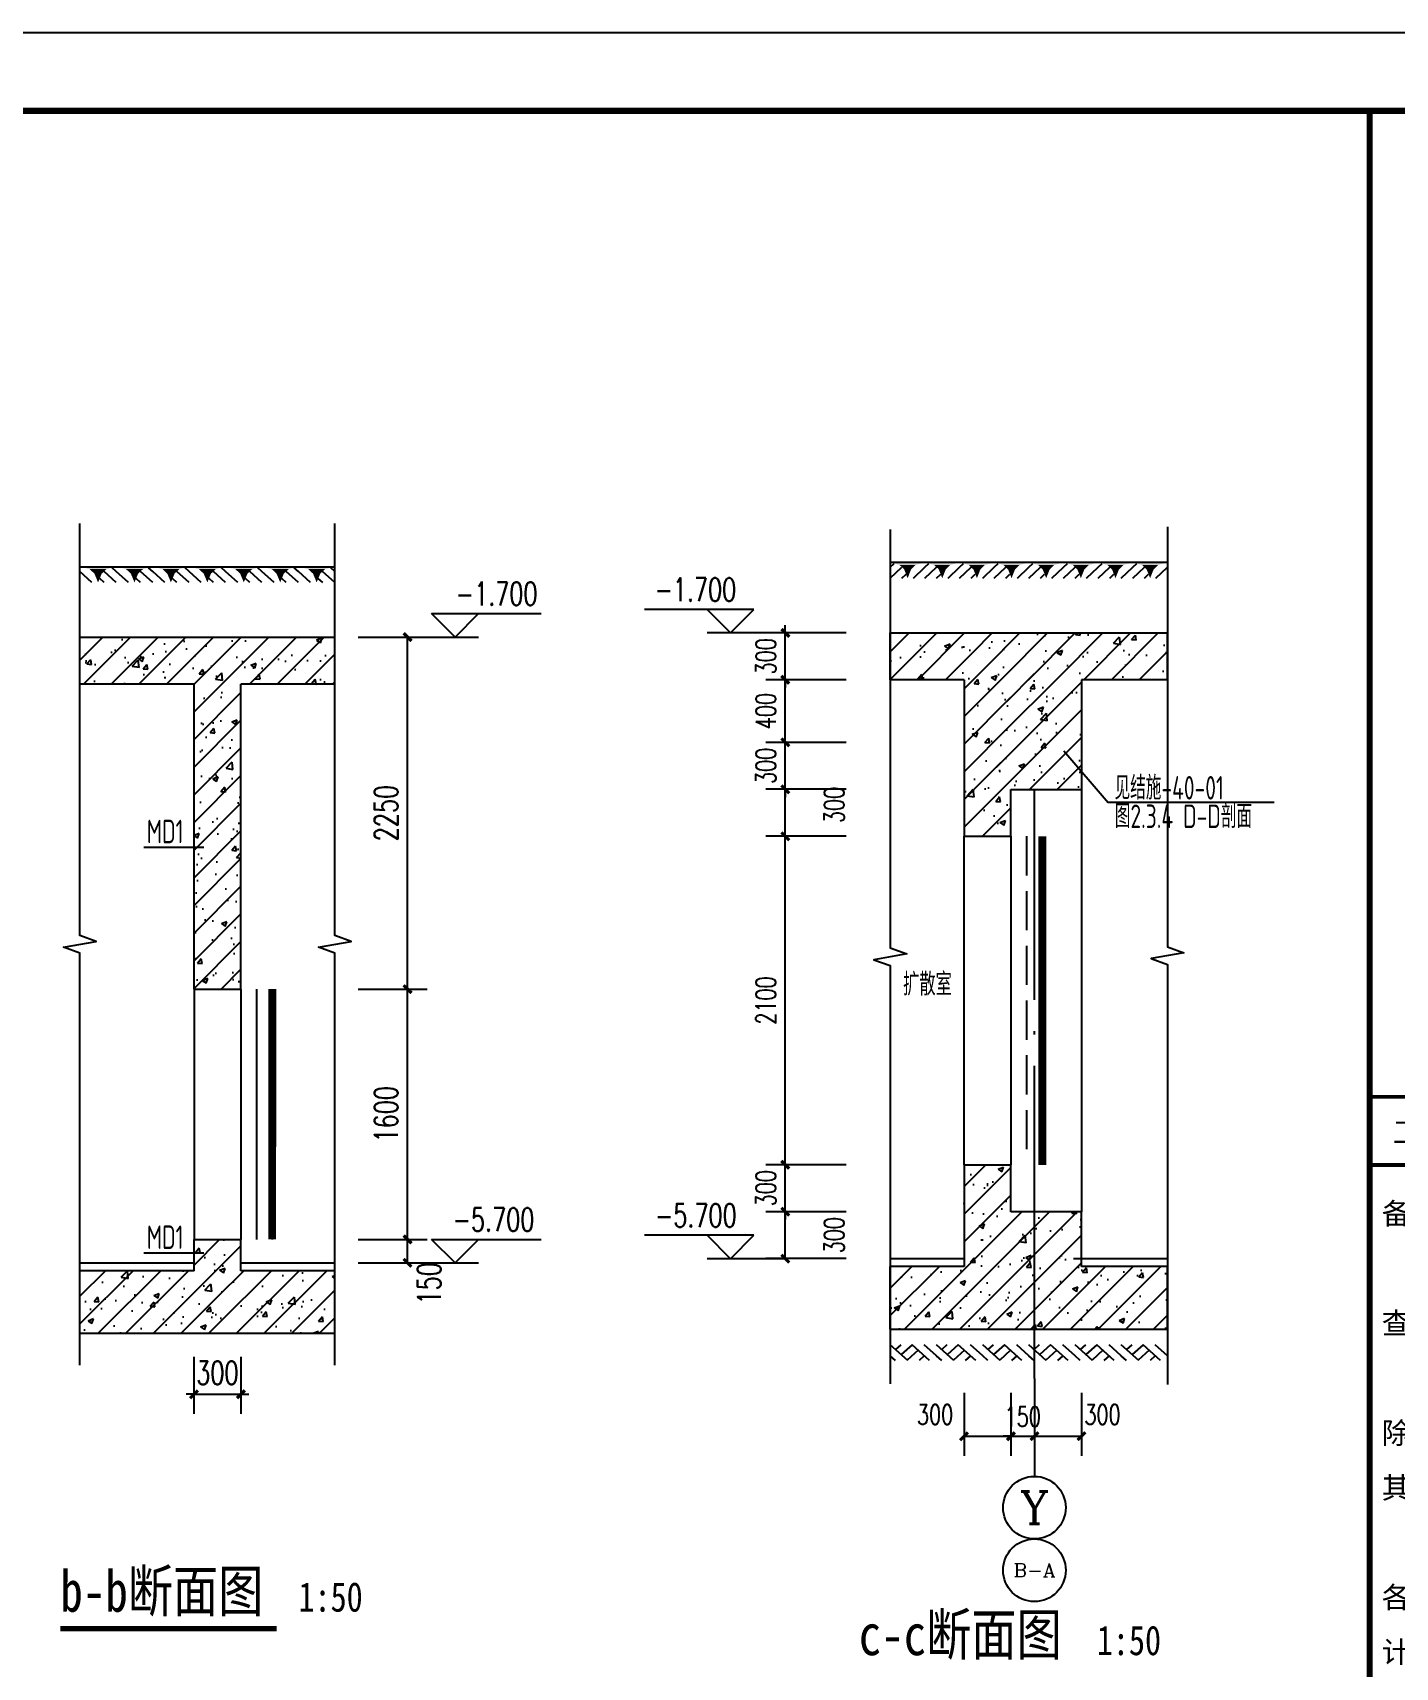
# Model space of a CAD drawing. Extents: x 37906 to 290206, y -18154 to 41246.
# Drawn here: x 193763 to 202470, y 30798 to 41246 of the extents above; entities that cross this region are included whole.
import ezdxf
from ezdxf.enums import TextEntityAlignment as Align

# ---------------------------------------------------------------- set-up
doc = ezdxf.new("R2010")
doc.units = 0
doc.header["$LTSCALE"] = 1000
doc.header["$MEASUREMENT"] = 0
doc.linetypes.add('__DASH', pattern=[0.35, 0.25, -0.1])
doc.linetypes.add('DOTE', pattern=[2.42, 2, -0.2, 0.02, -0.2])
for name, color, linetype in [('A-面层', 151, 'Continuous'), ('AXIS', 3, 'Continuous'), ('AXIS_TEXT', 7, 'Continuous'), ('DIM_SYMB', 3, 'Continuous'), ('DOTE', 1, 'DOTE'), ('ECA_TK', 7, 'Continuous'), ('PUB_DIM', 3, 'Continuous'), ('PUB_HATCH', 8, 'Continuous'), ('PUB_TEXT', 7, 'Continuous'), ('RF-M', 7, 'Continuous'), ('RF-QT', 30, 'Continuous'), ('RF-TC', 8, 'Continuous'), ('SURFACE', 6, 'Continuous'), ('TEXT', 7, 'Continuous'), ('tk', 7, 'Continuous'), ('TWT_DIM', 3, 'Continuous'), ('可见线', 7, 'Continuous')]:
    doc.layers.add(name, color=color, linetype=linetype)
doc.layers.add('RF-WZ', color=110, linetype='Continuous', lineweight=0)
doc.styles.add('_TCH_AXIS', font='COMPLEX', dxfattribs={"bigfont": 'GBCBIG'})
doc.styles.add('_TCH_DIM', font='SIMPLEX', dxfattribs={"bigfont": 'GBCBIG'})
doc.styles.add('_TCH_DIM_T3', font='SIMPLEX', dxfattribs={"width": 0.705882, "bigfont": 'GBCBIG'})
doc.styles.add('COMPLEX', font='COMPLEX.shx', dxfattribs={"width": 0.65})
doc.styles.add('KING-1', font='GBENOR', dxfattribs={"bigfont": 'GBCBIG'})
doc.styles.get("Standard").update_dxf_attribs({"font": 'tssdeng2.shx', "width": 0.7, "bigfont": 'hztxt.shx'})
doc.styles.add('SUNTXT', font='', dxfattribs={"width": 0.8, "height": 3})
doc.styles.add('TSSD_Rein', font='tssdeng2.shx', dxfattribs={"width": 0.7, "bigfont": 'tssdchn.shx'})
doc.styles.add('TYDG_01', font='', dxfattribs={"width": 0.8})
doc.styles.get('SUNTXT').set_extended_font_data('SimSun')
doc.styles.get('TYDG_01').set_extended_font_data('SimSun')
doc.dimstyles.new('_TCH_ARCH&&50', dxfattribs={"dimtxt": 127.5, "dimasz": 50, "dimexe": 125, "dimexo": 150, "dimgap": 61.25, "dimtad": 1, "dimdec": 0, "dimrnd": 5, "dimzin": 0, "dimdsep": 46, "dimtxsty": '_TCH_DIM_T3', "dimblk": 'ARCHTICK', "dimcen": 0.09, "dimclrt": 7, "dimazin": 2, "dimtfac": 1, "dimtdec": 0, "dimtix": 1, "dimtmove": 2, "dimatfit": 3, "dimfxl": 1, "dimtolj": 1, "dimtzin": 0, "dimarcsym": 0})
doc.dimstyles.new('_TWT_ARCH&&50', dxfattribs={"dimtxt": 148.75, "dimasz": 50, "dimexe": 125, "dimexo": 150, "dimgap": 63.125, "dimtad": 1, "dimdec": 0, "dimzin": 0, "dimdsep": 46, "dimtxsty": '_TCH_DIM_T3', "dimblk": 'ARCHTICK', "dimcen": 0.09, "dimclrt": 7, "dimazin": 2, "dimtfac": 1, "dimtdec": 0, "dimtix": 1, "dimtmove": 2, "dimatfit": 3, "dimfxl": 1, "dimtolj": 1, "dimtzin": 0, "dimarcsym": 0})
pattern_1 = [(45, (-1661801.9, -37604.78), (-88.388348, 88.388348), []), (50, (-1661801.9, -37604.78), (358.63009, -31.376067), [37.5, -412.5]), (355, (-1661801.9, -37604.8), (-69.37567, 376.09607), [30, -330]), (100.4514, (-1661772, -37607.4), (289.25469, 344.71977), [31.870095, -350.571056]), (46.1842, (-1661801.9, -37504.8), (533.62052, -82.75951), [56.25, -618.75]), (96.6356, (-1661757.43, -37511.7), (467.33135, 487.05894), [47.80514, -525.8565]), (351.1842, (-1661801.9, -37504.8), (467.33097, 487.0593), [45, -495]), (21, (-1661751.9, -37529.78), (298.453526, -201.309445), [37.5, -412.5]), (326, (-1661751.9, -37529.8), (121.657666, 362.57502), [30, -330]), (71.4514, (-1661727.03, -37546.56), (420.111314, 161.26525), [31.870095, -350.571056]), (37.5, (-1661801.9, -37604.78), (6.079928, 166.446927), [0, -326, 0, -335, 0, -331.25]), (7.5, (-1661801.9, -37604.78), (131.534769, 197.205856), [0, -191, 0, -318.5, 0, -126.25]), (327.5, (-1661913.4, -37604.78), (266.911218, -11.277436), [0, -125, 0, -390, 0, -517.5]), (317.5, (-1661963.4, -37604.78), (291.593085, 50.05249), [0, -162.5, 0, -259, 0, -367.5])]

# ---------------------------------------------------------------- blocks, each defined once
blk = doc.blocks.new('10B_A1E图框')
blk.add_line((765, 184), (765, 584))
blk.add_line((765, 184), (765, 584))
blk.add_line((765, 184), (765, 584))
at = {"const_width": 0.5}
blk.add_lwpolyline([(831, 457.96), (765, 457.96)], dxfattribs=at)
blk.add_lwpolyline([(831, 457.96), (765, 457.96)], dxfattribs=at)
at = {"layer": 'ECA_TK'}
blk.add_lwpolyline([(0, 0), (841, 0), (841, 594), (0, 594)], close=True, dxfattribs=at)
at = {"layer": 'ECA_TK', "const_width": 0.8}
blk.add_lwpolyline([(831, 10), (831, 584), (18, 584), (18, 10)], close=True, dxfattribs=at)
at = {"layer": 'ECA_TK'}
for points, const_width in [([(765, 10), (765, 584)], 0.8), ([(765, 457.96), (831, 457.96)], 0.5), ([(765, 449.25), (831, 449.25)], 0.5)]:
    blk.add_lwpolyline(points, dxfattribs=dict(at, const_width=const_width))
at = {"layer": 'ECA_TK', "linetype": 'Continuous', "style": 'SUNTXT'}
blk.add_text('工程设计证书编号（甲级）', height=2.7342, dxfattribs=at).set_placement((767.97, 452.09))
at = {"layer": 'ECA_TK', "style": 'SUNTXT'}
for s, p in [('备注：', (766.54, 441.68)), ('查、消防等主管部门批准后方可生效。', (766.54, 427.66)), ('除注明者外，标高以米（m）为单位，', (766.54, 413.62)), ('其余以毫米（mm）为单位。', (766.54, 406.61)), ('各专业图纸，如有疑问，请及时与设', (766.54, 392.61)), ('计师联系。', (766.54, 385.63))]:
    blk.add_text(s, height=2.73, dxfattribs=at).set_placement(p)
blk = doc.blocks.new('_ArchTick')
at = {"color": 0, "linetype": 'ByBlock', "const_width": 0.4}
blk.add_lwpolyline([(-0.5, -0.5), (0.5, 0.5)], dxfattribs=at)
blk = doc.blocks.new('*D247')
at = {"layer": 'Defpoints', "color": 0, "linetype": 'ByBlock'}
for p in [(198572, 37410), (199111, 37410), (199111, 37110)]:
    blk.add_point(p, dxfattribs=at)
at = {"layer": 'PUB_DIM', "color": 0, "linetype": 'ByBlock', "lineweight": -2}
for p, q in [((198961, 37410), (198447, 37410)), ((198572, 37410), (198572, 37460)), ((198572, 37110), (198572, 37410)), ((198961, 37110), (198447, 37110)), ((198572, 37110), (198572, 37060))]:
    blk.add_line(p, q, dxfattribs=at)
at = {"layer": 'PUB_DIM', "color": 0, "linetype": 'ByBlock', "lineweight": -2, "xscale": 50, "yscale": 50, "zscale": 50}
for p, rotation in [((198572, 37410), 270), ((198572, 37110), 90)]:
    blk.add_blockref('_ArchTick', p, dxfattribs=dict(at, rotation=rotation))
at = {"layer": 'PUB_DIM', "color": 7, "linetype": 'ByBlock', "insert": (198447, 37260), "char_height": 127.5, "attachment_point": 5, "rotation": 90, "style": '_TCH_DIM_T3'}
blk.add_mtext('\\A1;300', dxfattribs=at)
blk = doc.blocks.new('*D248')
at = {"layer": 'Defpoints', "color": 0, "linetype": 'ByBlock'}
for p in [(198572, 37110), (199111, 37110), (199111, 36710)]:
    blk.add_point(p, dxfattribs=at)
at = {"layer": 'PUB_DIM', "color": 0, "linetype": 'ByBlock', "lineweight": -2}
for p, q in [((198961, 37110), (198447, 37110)), ((198572, 36710), (198572, 37110)), ((198961, 36710), (198447, 36710))]:
    blk.add_line(p, q, dxfattribs=at)
at = {"layer": 'PUB_DIM', "color": 0, "linetype": 'ByBlock', "lineweight": -2, "xscale": 50, "yscale": 50, "zscale": 50}
for p, rotation in [((198572, 37110), 90), ((198572, 36710), 270)]:
    blk.add_blockref('_ArchTick', p, dxfattribs=dict(at, rotation=rotation))
at = {"layer": 'PUB_DIM', "color": 7, "linetype": 'ByBlock', "insert": (198447, 36910), "char_height": 127.5, "attachment_point": 5, "rotation": 90, "style": '_TCH_DIM_T3'}
blk.add_mtext('\\A1;400', dxfattribs=at)
blk = doc.blocks.new('*D249')
at = {"layer": 'Defpoints', "color": 0, "linetype": 'ByBlock'}
for p in [(198572, 36710), (199111, 36710), (199111, 36410)]:
    blk.add_point(p, dxfattribs=at)
at = {"layer": 'PUB_DIM', "color": 0, "linetype": 'ByBlock', "lineweight": -2}
for p, q in [((198961, 36710), (198447, 36710)), ((198572, 36710), (198572, 36760)), ((198572, 36410), (198572, 36710)), ((198961, 36410), (198447, 36410)), ((198572, 36410), (198572, 36360))]:
    blk.add_line(p, q, dxfattribs=at)
at = {"layer": 'PUB_DIM', "color": 0, "linetype": 'ByBlock', "lineweight": -2, "xscale": 50, "yscale": 50, "zscale": 50}
for p, rotation in [((198572, 36710), 270), ((198572, 36410), 90)]:
    blk.add_blockref('_ArchTick', p, dxfattribs=dict(at, rotation=rotation))
at = {"layer": 'PUB_DIM', "color": 7, "linetype": 'ByBlock', "insert": (198447, 36560), "char_height": 127.5, "attachment_point": 5, "rotation": 90, "style": '_TCH_DIM_T3'}
blk.add_mtext('\\A1;300', dxfattribs=at)
blk = doc.blocks.new('*D250')
at = {"layer": 'Defpoints', "color": 0, "linetype": 'ByBlock'}
for p in [(198572, 36410), (199111, 36410), (199111, 36110)]:
    blk.add_point(p, dxfattribs=at)
at = {"layer": 'PUB_DIM', "color": 0, "linetype": 'ByBlock', "lineweight": -2}
for p, q in [((198961, 36410), (198447, 36410)), ((198572, 36110), (198572, 36410)), ((198961, 36110), (198447, 36110))]:
    blk.add_line(p, q, dxfattribs=at)
at = {"layer": 'PUB_DIM', "color": 0, "linetype": 'ByBlock', "lineweight": -2, "xscale": 50, "yscale": 50, "zscale": 50}
for p, rotation in [((198572, 36410), 90), ((198572, 36110), 270)]:
    blk.add_blockref('_ArchTick', p, dxfattribs=dict(at, rotation=rotation))
at = {"layer": 'PUB_DIM', "color": 7, "linetype": 'ByBlock', "insert": (198884, 36310), "char_height": 127.5, "attachment_point": 5, "rotation": 90, "style": '_TCH_DIM_T3'}
blk.add_mtext('\\A1;300', dxfattribs=at)
blk = doc.blocks.new('*D251')
at = {"layer": 'Defpoints', "color": 0, "linetype": 'ByBlock'}
for p in [(198572, 36110), (199111, 36110), (199111, 34010)]:
    blk.add_point(p, dxfattribs=at)
at = {"layer": 'PUB_DIM', "color": 0, "linetype": 'ByBlock', "lineweight": -2}
for p, q in [((198961, 36110), (198447, 36110)), ((198572, 34010), (198572, 36110)), ((198961, 34010), (198447, 34010))]:
    blk.add_line(p, q, dxfattribs=at)
at = {"layer": 'PUB_DIM', "color": 0, "linetype": 'ByBlock', "lineweight": -2, "xscale": 50, "yscale": 50, "zscale": 50}
for p, rotation in [((198572, 36110), 90), ((198572, 34010), 270)]:
    blk.add_blockref('_ArchTick', p, dxfattribs=dict(at, rotation=rotation))
at = {"layer": 'PUB_DIM', "color": 7, "linetype": 'ByBlock', "insert": (198447, 35060), "char_height": 127.5, "attachment_point": 5, "rotation": 90, "style": '_TCH_DIM_T3'}
blk.add_mtext('\\A1;2100', dxfattribs=at)
blk = doc.blocks.new('*D252')
at = {"layer": 'Defpoints', "color": 0, "linetype": 'ByBlock'}
for p in [(198572, 34010), (199111, 34010), (199111, 33710)]:
    blk.add_point(p, dxfattribs=at)
at = {"layer": 'PUB_DIM', "color": 0, "linetype": 'ByBlock', "lineweight": -2}
for p, q in [((198961, 34010), (198447, 34010)), ((198572, 34010), (198572, 34060)), ((198572, 33710), (198572, 34010)), ((198961, 33710), (198447, 33710)), ((198572, 33710), (198572, 33660))]:
    blk.add_line(p, q, dxfattribs=at)
at = {"layer": 'PUB_DIM', "color": 0, "linetype": 'ByBlock', "lineweight": -2, "xscale": 50, "yscale": 50, "zscale": 50}
for p, rotation in [((198572, 34010), 270), ((198572, 33710), 90)]:
    blk.add_blockref('_ArchTick', p, dxfattribs=dict(at, rotation=rotation))
at = {"layer": 'PUB_DIM', "color": 7, "linetype": 'ByBlock', "insert": (198447, 33860), "char_height": 127.5, "attachment_point": 5, "rotation": 90, "style": '_TCH_DIM_T3'}
blk.add_mtext('\\A1;300', dxfattribs=at)
blk = doc.blocks.new('*D253')
at = {"layer": 'Defpoints', "color": 0, "linetype": 'ByBlock'}
for p in [(198572, 33710), (199111, 33710), (199111, 33410)]:
    blk.add_point(p, dxfattribs=at)
at = {"layer": 'PUB_DIM', "color": 0, "linetype": 'ByBlock', "lineweight": -2}
for p, q in [((198961, 33710), (198447, 33710)), ((198572, 33410), (198572, 33710)), ((198961, 33410), (198447, 33410))]:
    blk.add_line(p, q, dxfattribs=at)
at = {"layer": 'PUB_DIM', "color": 0, "linetype": 'ByBlock', "lineweight": -2, "xscale": 50, "yscale": 50, "zscale": 50}
for p, rotation in [((198572, 33710), 90), ((198572, 33410), 270)]:
    blk.add_blockref('_ArchTick', p, dxfattribs=dict(at, rotation=rotation))
at = {"layer": 'PUB_DIM', "color": 7, "linetype": 'ByBlock', "insert": (198884, 33560), "char_height": 127.5, "attachment_point": 5, "rotation": 90, "style": '_TCH_DIM_T3'}
blk.add_mtext('\\A1;300', dxfattribs=at)
blk = doc.blocks.new('*D254')
at = {"layer": 'Defpoints', "color": 0}
for p in [(200164, 32702), (200464, 32702), (200464, 32275)]:
    blk.add_point(p, dxfattribs=at)
at = {"layer": 'PUB_DIM', "color": 0, "lineweight": -2}
for p, q in [((200164, 32552), (200164, 32150)), ((200464, 32552), (200464, 32150)), ((200164, 32275), (200464, 32275))]:
    blk.add_line(p, q, dxfattribs=at)
at = {"layer": 'PUB_DIM', "color": 0, "lineweight": -2, "xscale": 50, "yscale": 50, "zscale": 50, "rotation": 180}
blk.add_blockref('_ArchTick', (200164, 32275), dxfattribs=at)
at = {"layer": 'PUB_DIM', "color": 0, "lineweight": -2, "xscale": 50, "yscale": 50, "zscale": 50}
blk.add_blockref('_ArchTick', (200464, 32275), dxfattribs=at)
at = {"layer": 'PUB_DIM', "color": 7, "insert": (200599, 32413), "char_height": 127.5, "attachment_point": 5, "style": '_TCH_DIM_T3'}
blk.add_mtext('\\A1;300', dxfattribs=at)
blk = doc.blocks.new('*D255')
at = {"layer": 'Defpoints', "color": 0}
for p in [(200014, 32702), (200164, 32702), (200164, 32275)]:
    blk.add_point(p, dxfattribs=at)
at = {"layer": 'PUB_DIM', "color": 0, "lineweight": -2}
for p, q in [((200014, 32552), (200014, 32150)), ((200164, 32552), (200164, 32150)), ((200014, 32275), (199964, 32275)), ((200014, 32275), (200164, 32275)), ((200164, 32275), (200214, 32275))]:
    blk.add_line(p, q, dxfattribs=at)
at = {"layer": 'PUB_DIM', "color": 0, "lineweight": -2, "xscale": 50, "yscale": 50, "zscale": 50}
blk.add_blockref('_ArchTick', (200014, 32275), dxfattribs=at)
at = {"layer": 'PUB_DIM', "color": 0, "lineweight": -2, "xscale": 50, "yscale": 50, "zscale": 50, "rotation": 180}
blk.add_blockref('_ArchTick', (200164, 32275), dxfattribs=at)
at = {"layer": 'PUB_DIM', "color": 7, "insert": (200089, 32400), "char_height": 127.5, "attachment_point": 5, "style": '_TCH_DIM_T3'}
blk.add_mtext('\\A1;150', dxfattribs=at)
blk = doc.blocks.new('*D256')
at = {"layer": 'Defpoints', "color": 0}
for p in [(199714, 32702), (200014, 32702), (200014, 32275)]:
    blk.add_point(p, dxfattribs=at)
at = {"layer": 'PUB_DIM', "color": 0, "lineweight": -2}
for p, q in [((199714, 32552), (199714, 32150)), ((200014, 32552), (200014, 32150)), ((199714, 32275), (200014, 32275))]:
    blk.add_line(p, q, dxfattribs=at)
at = {"layer": 'PUB_DIM', "color": 0, "lineweight": -2, "xscale": 50, "yscale": 50, "zscale": 50, "rotation": 180}
blk.add_blockref('_ArchTick', (199714, 32275), dxfattribs=at)
at = {"layer": 'PUB_DIM', "color": 0, "lineweight": -2, "xscale": 50, "yscale": 50, "zscale": 50}
blk.add_blockref('_ArchTick', (200014, 32275), dxfattribs=at)
at = {"layer": 'PUB_DIM', "color": 7, "insert": (199529, 32413), "char_height": 127.5, "attachment_point": 5, "style": '_TCH_DIM_T3'}
blk.add_mtext('\\A1;300', dxfattribs=at)
blk = doc.blocks.new('*D257')
at = {"layer": 'Defpoints', "color": 0}
for p in [(194793, 32933), (195093, 32933), (195093, 32543)]:
    blk.add_point(p, dxfattribs=at)
at = {"layer": 'TWT_DIM', "color": 0, "lineweight": -2}
for p, q in [((194793, 32783), (194793, 32418)), ((195093, 32783), (195093, 32418)), ((194793, 32543), (194743, 32543)), ((194793, 32543), (195093, 32543)), ((195093, 32543), (195143, 32543))]:
    blk.add_line(p, q, dxfattribs=at)
at = {"layer": 'TWT_DIM', "color": 0, "lineweight": -2, "xscale": 50, "yscale": 50, "zscale": 50}
for p, rotation in [((194793, 32543), 359.9994408848389), ((195093, 32543), 179.9994408848389)]:
    blk.add_blockref('_ArchTick', p, dxfattribs=dict(at, rotation=rotation))
at = {"layer": 'TWT_DIM', "color": 7, "insert": (194943, 32680), "char_height": 148.8, "attachment_point": 5, "rotation": 359.9994, "style": '_TCH_DIM_T3'}
blk.add_mtext('\\A1;300', dxfattribs=at)
blk = doc.blocks.new('*D258')
at = {"layer": 'Defpoints', "color": 0}
for p in [(195693, 33533), (196158, 33533), (195693, 33383)]:
    blk.add_point(p, dxfattribs=at)
at = {"layer": 'TWT_DIM', "color": 0, "lineweight": -2}
for p, q in [((195843, 33533), (196283, 33533)), ((196158, 33383), (196158, 33533)), ((195843, 33383), (196283, 33383))]:
    blk.add_line(p, q, dxfattribs=at)
at = {"layer": 'TWT_DIM', "color": 0, "lineweight": -2, "xscale": 50, "yscale": 50, "zscale": 50}
for p, rotation in [((196158, 33533), 89.99945654513287), ((196158, 33383), 269.9994565451329)]:
    blk.add_blockref('_ArchTick', p, dxfattribs=dict(at, rotation=rotation))
at = {"layer": 'TWT_DIM', "color": 7, "insert": (196296, 33252), "char_height": 148.8, "attachment_point": 5, "rotation": 89.9995, "style": '_TCH_DIM_T3'}
blk.add_mtext('\\A1;150', dxfattribs=at)
blk = doc.blocks.new('*D259')
at = {"layer": 'Defpoints', "color": 0}
for p in [(195693, 35133), (196158, 35133), (195693, 33533)]:
    blk.add_point(p, dxfattribs=at)
at = {"layer": 'TWT_DIM', "color": 0, "lineweight": -2}
for p, q in [((195843, 35133), (196283, 35133)), ((196158, 33533), (196158, 35133)), ((195843, 33533), (196283, 33533))]:
    blk.add_line(p, q, dxfattribs=at)
at = {"layer": 'TWT_DIM', "color": 0, "lineweight": -2, "xscale": 50, "yscale": 50, "zscale": 50}
for p, rotation in [((196158, 35133), 89.99945654511953), ((196158, 33533), 269.9994565451195)]:
    blk.add_blockref('_ArchTick', p, dxfattribs=dict(at, rotation=rotation))
at = {"layer": 'TWT_DIM', "color": 7, "insert": (196021, 34333), "char_height": 148.8, "attachment_point": 5, "rotation": 89.9995, "style": '_TCH_DIM_T3'}
blk.add_mtext('\\A1;1600', dxfattribs=at)
blk = doc.blocks.new('*D260')
at = {"layer": 'Defpoints', "color": 0}
for p in [(195693, 37383), (196158, 37383), (195693, 35133)]:
    blk.add_point(p, dxfattribs=at)
at = {"layer": 'TWT_DIM', "color": 0, "lineweight": -2}
for p, q in [((195843, 37383), (196283, 37383)), ((196158, 35133), (196158, 37383)), ((195843, 35133), (196283, 35133))]:
    blk.add_line(p, q, dxfattribs=at)
at = {"layer": 'TWT_DIM', "color": 0, "lineweight": -2, "xscale": 50, "yscale": 50, "zscale": 50}
for p, rotation in [((196158, 37383), 89.99945654511514), ((196158, 35133), 269.9994565451152)]:
    blk.add_blockref('_ArchTick', p, dxfattribs=dict(at, rotation=rotation))
at = {"layer": 'TWT_DIM', "color": 7, "insert": (196021, 36258), "char_height": 148.8, "attachment_point": 5, "rotation": 89.9995, "style": '_TCH_DIM_T3'}
blk.add_mtext('\\A1;2250', dxfattribs=at)
blk = doc.blocks.new('$LinePat$自然土壤')
at = {"color": 0}
for p, q in [((0, -90), (71, -19)), ((0, -300), (211, -89)), ((210, -300), (286, -224)), ((420, -300), (630, -90))]:
    blk.add_line(p, q, dxfattribs=at)
for points in [[(0, 0), (630, 0), (168, -45), (462, -45)], [(168, -45), (462, -45), (252, -132), (378, -132)], [(252, -132), (378, -132), (315, -300)]]:
    blk.add_solid(points, dxfattribs=at)
blk = doc.blocks.new('$LinePat$素土夯实')
at = {"color": 0}
for p, q in [((0, -210), (210, 0)), ((120, -300), (420, 0)), ((420, 0), (608, -188)), ((495, -300), (795, 0)), ((615, 0), (705, -90)), ((210, -210), (300, -300)), ((315, -105), (502, -293)), ((705, -300), (795, -210))]:
    blk.add_line(p, q, dxfattribs=at)
blk = doc.blocks.new('_AXISO')
blk.add_circle((0, 0), 0.5)
at = {"layer": 'AXIS_TEXT', "style": 'COMPLEX', "width": 1.041667}
blk.add_attdef('A', text='', height=0.56, dxfattribs=at).set_placement((-0.25, -0.28), (0.25, -0.28), align=Align.FIT)

msp = doc.modelspace()

# ---------------------------------------------------------------- hatches: boundary and pattern name
at = {"layer": 'PUB_HATCH'}
h = msp.add_hatch(dxfattribs=at)
h.set_pattern_fill('钢筋混凝土', color=256, scale=50, style=0)
h.set_pattern_definition(pattern_1)
h.paths.add_polyline_path([(199813.9, 37209.7), (199713.9, 37409.7), (199242.9, 37409.7), (199242.9, 37109.7), (199713.9, 37109.7)])
h = msp.add_hatch(dxfattribs=at)
h.set_pattern_fill('钢筋混凝土', color=256, scale=50, style=0)
h.set_pattern_definition(pattern_1)
h.paths.add_polyline_path([(201013.9, 37409.7), (199713.9, 37409.7), (199813.9, 37209.7), (200013.9, 37109.7), (201013.9, 37109.7)])
h = msp.add_hatch(dxfattribs=at)
h.set_pattern_fill('钢筋混凝土', color=256, scale=50, style=0)
h.set_pattern_definition(pattern_1)
h.paths.add_polyline_path([(194943.5, 37183), (194943.5, 37383), (194063.9, 37383), (194063.9, 37083), (194793.5, 37083)])
h = msp.add_hatch(dxfattribs=at)
h.set_pattern_fill('钢筋混凝土', color=256, scale=50, style=0)
h.set_pattern_definition(pattern_1)
h.paths.add_polyline_path([(195693.5, 37383), (194943.5, 37383), (194943.5, 37183), (195093.5, 37083), (195693.5, 37083)])
h = msp.add_hatch(dxfattribs=at)
h.set_pattern_fill('钢筋混凝土', color=256, scale=50, style=0)
h.set_pattern_definition(pattern_1)
h.paths.add_polyline_path([(199913.9, 36509.7), (200013.9, 36709.7), (200013.9, 37109.7), (199813.9, 37209.7), (199713.9, 37109.7), (199713.9, 36409.7)])
h = msp.add_hatch(dxfattribs=at)
h.set_pattern_fill('钢筋混凝土', color=256, scale=50, style=0)
h.set_pattern_definition(pattern_1)
h.paths.add_polyline_path([(195093.5, 35133), (195093.5, 37083), (194943.5, 37183), (194793.5, 37083), (194793.5, 35133)])
h = msp.add_hatch(dxfattribs=at)
h.set_pattern_fill('钢筋混凝土', color=256, scale=50, style=0)
h.set_pattern_definition(pattern_1)
h.paths.add_polyline_path([(199913.9, 36509.7), (200013.9, 36409.7), (200463.9, 36409.7), (200463.9, 37109.7), (200238.9, 37153.7), (200013.9, 37141.4)])
h = msp.add_hatch(dxfattribs=at)
h.set_pattern_fill('钢筋混凝土', color=256, scale=50, style=0)
h.set_pattern_definition(pattern_1)
h.paths.add_polyline_path([(200013.9, 36109.7), (200013.9, 36409.7), (199913.9, 36509.7), (199713.9, 36409.7), (199713.9, 36109.7)])
h = msp.add_hatch(dxfattribs=at)
h.set_pattern_fill('钢筋混凝土', color=256, scale=50, style=0)
h.set_pattern_definition(pattern_1)
h.paths.add_polyline_path([(199713.9, 33709.7), (200013.9, 33709.7), (200013.9, 34009.7), (199713.9, 34009.7)])
h = msp.add_hatch(dxfattribs=at)
h.set_pattern_fill('钢筋混凝土', color=256, scale=50, style=0)
h.set_pattern_definition(pattern_1)
h.paths.add_polyline_path([(199963.9, 33226.4), (200463.9, 33359.7), (200463.9, 33709.7), (199713.9, 33709.7), (199713.9, 33359.7)])
h = msp.add_hatch(dxfattribs=at)
h.set_pattern_fill('钢筋混凝土', color=256, scale=50, style=0)
h.set_pattern_definition(pattern_1)
h.paths.add_polyline_path([(194943.4, 33199.7), (195093.4, 33333), (195093.4, 33533), (194793.4, 33533), (194793.4, 33333)])
h = msp.add_hatch(dxfattribs=at)
h.set_pattern_fill('钢筋混凝土', color=256, scale=50, style=0)
h.set_pattern_definition(pattern_1)
h.paths.add_polyline_path([(194943.4, 33199.7), (194793.4, 33333), (194063.8, 33333), (194063.8, 32933), (194943.4, 32933)])
h = msp.add_hatch(dxfattribs=at)
h.set_pattern_fill('钢筋混凝土', color=256, scale=50, style=0)
h.set_pattern_definition(pattern_1)
h.paths.add_polyline_path([(195693.4, 33333), (195093.4, 33333), (194943.4, 33199.7), (194943.4, 32933), (195693.4, 32933)])
h = msp.add_hatch(dxfattribs=at)
h.set_pattern_fill('钢筋混凝土', color=256, scale=50, style=0)
h.set_pattern_definition(pattern_1)
h.paths.add_polyline_path([(199963.9, 33226.4), (199713.9, 33359.7), (199242.9, 33359.7), (199242.9, 32959.7), (199713.9, 32959.7)])
h = msp.add_hatch(dxfattribs=at)
h.set_pattern_fill('钢筋混凝土', color=256, scale=50, style=0)
h.set_pattern_definition(pattern_1)
h.paths.add_polyline_path([(201013.9, 33359.7), (200463.9, 33359.7), (199963.9, 33226.4), (199713.9, 32959.7), (201013.9, 32959.7)])

# ---------------------------------------------------------------- linework, layer by layer
for p, q in [((194472.6, 36040.8), (194855.9, 36040.8)), ((194472.6, 33447.6), (194855.9, 33447.6))]:
    msp.add_line(p, q)
at = {"layer": 'A-面层'}
for points in [[(194063.8, 33383), (194793.4, 33383)], [(195093.4, 33383), (195693.4, 33383)]]:
    msp.add_lwpolyline(points, dxfattribs=at)
at = {"layer": 'AXIS'}
msp.add_line((200163.9, 32643.5), (200163.9, 32018.5), dxfattribs=at)
at = {"layer": 'DIM_SYMB'}
for points in [[(194063.8, 32728.8), (194063.9, 35362.3), (193958.9, 35400.5), (194168.9, 35437.5), (194063.9, 35474.8), (194063.9, 38108.2)], [(195693.4, 32728.8), (195693.5, 35362.2), (195588.5, 35400.5), (195798.5, 35437.5), (195693.5, 35474.7), (195693.5, 38108.2)], [(199242.9, 38070), (199242.9, 35396), (199347.9, 35357.8), (199137.9, 35320.8), (199242.9, 35283.5), (199242.9, 32609.5)], [(201013.9, 38087.4), (201013.9, 35403), (201118.9, 35364.7), (200908.9, 35327.7), (201013.9, 35290.5), (201013.9, 32606)]]:
    msp.add_lwpolyline(points, dxfattribs=at)
at = {"layer": 'DIM_SYMB', "lineweight": -3, "const_width": 35}
msp.add_lwpolyline([(193939.2, 31045.1), (195320.6, 31045.1)], dxfattribs=at)
at = {"layer": 'DOTE'}
msp.add_line((200163.9, 32643.5), (200163.9, 36409.7), dxfattribs=at)
at = {"layer": 'PUB_DIM'}
for p, q in [((196461.4, 37383), (196311.4, 37533)), ((196311.4, 37533), (197011.4, 37533)), ((196461.4, 37383), (196611.4, 37533)), ((198371.7, 37559.7), (197671.7, 37559.7)), ((198221.7, 37409.7), (198071.7, 37559.7)), ((198221.7, 37409.7), (198371.7, 37559.7)), ((198571.7, 37409.7), (198071.7, 37409.7)), ((196111.4, 37383), (196611.4, 37383)), ((198371.7, 33559.7), (197671.7, 33559.7)), ((198221.7, 33409.7), (198071.7, 33559.7)), ((198221.7, 33409.7), (198371.7, 33559.7)), ((196461.4, 33383), (196311.4, 33533)), ((196311.4, 33533), (197011.4, 33533)), ((196461.4, 33383), (196611.4, 33533)), ((196111.4, 33383), (196611.4, 33383)), ((198571.7, 33409.7), (198071.7, 33409.7))]:
    msp.add_line(p, q, dxfattribs=at)
at = {"layer": 'RF-M'}
for p, q in [((199713.9, 34009.7), (199713.9, 36109.7)), ((200013.9, 36109.7), (200013.9, 34009.7)), ((194793.5, 35133), (194793.4, 33533)), ((195093.5, 35133), (195093.4, 33533)), ((195193.5, 35133), (195193.4, 33533)), ((195293.5, 35133), (195293.5, 33533))]:
    msp.add_line(p, q, dxfattribs=at)
at = {"layer": 'RF-M', "linetype": '__DASH'}
msp.add_line((200113.9, 36109.7), (200113.9, 34009.7), dxfattribs=at)
at = {"layer": 'RF-M', "const_width": 50}
for points in [[(200213.9, 36109.7), (200213.9, 34009.7)], [(195293.5, 35133), (195293.4, 33533)]]:
    msp.add_lwpolyline(points, dxfattribs=at)
at = {"layer": 'RF-QT'}
for p, q in [((199242.9, 37409.7), (201013.9, 37409.7)), ((199242.9, 37109.7), (199242.9, 37409.7)), ((201013.9, 37109.7), (201013.9, 37409.7)), ((194063.9, 37083), (194063.9, 37383)), ((194063.9, 37383), (195693.5, 37382.9)), ((195693.5, 37083), (195693.5, 37383)), ((199713.9, 37109.7), (199242.9, 37109.7)), ((199713.9, 37109.7), (199713.9, 36109.7)), ((201013.9, 37109.7), (200463.9, 37109.7)), ((200463.9, 37109.7), (200463.9, 36409.7)), ((194793.5, 37083), (194063.9, 37083)), ((194793.5, 35133), (194793.5, 37083)), ((195693.5, 37083), (195093.5, 37083)), ((195093.5, 35133), (195093.5, 37083)), ((200013.9, 36109.7), (200013.9, 36409.7)), ((200013.9, 36409.7), (200463.9, 36409.7)), ((199713.9, 36109.7), (200013.9, 36109.7)), ((194793.5, 35133), (195093.5, 35133)), ((199713.9, 34009.7), (200013.9, 34009.7)), ((199713.9, 34009.7), (199713.9, 33359.7)), ((200013.9, 33709.7), (200013.9, 34009.7)), ((200463.9, 33709.7), (200013.9, 33709.7)), ((200463.9, 33359.7), (200463.9, 33709.7)), ((194793.4, 33333), (194793.4, 33533)), ((194793.4, 33533), (195093.4, 33533)), ((195093.4, 33333), (195093.4, 33533)), ((194793.4, 33333), (194063.8, 33333)), ((194063.8, 32933), (194063.8, 33333)), ((195693.4, 33333), (195093.4, 33333)), ((195693.4, 32933), (195693.4, 33333)), ((199713.9, 33359.7), (199242.9, 33359.7)), ((199242.9, 32959.7), (199242.9, 33359.7)), ((201013.9, 33359.7), (200463.9, 33359.7)), ((201013.9, 32959.7), (201013.9, 33359.7)), ((194063.8, 32933), (195693.4, 32932.9)), ((199242.9, 32959.7), (201013.9, 32959.7))]:
    msp.add_line(p, q, dxfattribs=at)
at = {"layer": 'SURFACE'}
for p, q in [((194063.9, 37833), (195693.5, 37833)), ((201013.9, 37859.7), (199242.9, 37859.7))]:
    msp.add_line(p, q, dxfattribs=at)
at = {"layer": 'SURFACE', "color": 8}
msp.add_line((200463.9, 36409.7), (200463.9, 33709.7), dxfattribs=at)
at = {"layer": 'TEXT', "color": 4}
for p in [(200351.8, 36656.1), (201696.5, 36325.5)]:
    msp.add_line(p, (200636, 36325.5), dxfattribs=at)
at = {"layer": '可见线'}
for p, q in [((199713.9, 33409.7), (199242.9, 33409.7)), ((201013.9, 33409.7), (200413.9, 33409.7))]:
    msp.add_line(p, q, dxfattribs=at)

# ---------------------------------------------------------------- block references
at = {"layer": 'AXIS'}
ref = msp.add_blockref('_AXISO', (200163.9, 31818.5), dxfattribs=dict(at, xscale=400, yscale=400, zscale=400))
ref.add_attrib('A', 'Y', dxfattribs={"layer": 'AXIS_TEXT', "height": 207.6, "style": '_TCH_AXIS'}).set_placement((200070, 31714.7), (200257.8, 31714.7), align=Align.FIT)
ref = msp.add_blockref('_AXISO', (200163.9, 31418.5), dxfattribs=dict(at, xscale=400, yscale=400, zscale=400))
ref.add_attrib('A', 'B-A', dxfattribs={"layer": 'AXIS_TEXT', "height": 84.9, "style": '_TCH_AXIS'}).set_placement((200030.5, 31376.1), (200297.3, 31376.1), align=Align.FIT)
at = {"layer": 'RF-TC', "xscale": -0.3712866425367835, "yscale": 0.3333333333333333, "zscale": 0.3333333333333333, "rotation": 8.441967125349947e-09}
for p in [(199538, 32859.7), (199833.2, 32859.7), (200128.4, 32859.7), (200423.5, 32859.7), (200718.7, 32859.7), (201013.9, 32859.7)]:
    msp.add_blockref('$LinePat$素土夯实', p, dxfattribs=at)
at = {"layer": 'SURFACE', "color": 8, "xscale": -0.3695249676388541, "yscale": 0.3333333333333333, "zscale": 0.3333333333333333, "rotation": 359.9994411977071}
for p in [(194296.7, 37832.7), (194529.5, 37832.7), (194762.3, 37832.7), (194995.1, 37832.7), (195227.9, 37832.7), (195460.7, 37832.7), (195693.5, 37832.7)]:
    msp.add_blockref('$LinePat$自然土壤', p, dxfattribs=at)
at = {"layer": 'SURFACE', "color": 8, "xscale": 0.3513962866999574, "yscale": 0.3333333333333333, "zscale": 0.3333333333333333}
for p in [(199242.9, 37859.4), (199464.2, 37859.4), (199685.6, 37859.4), (199907, 37859.4), (200128.4, 37859.4), (200349.8, 37859.4), (200571.1, 37859.4), (200792.5, 37859.4)]:
    msp.add_blockref('$LinePat$自然土壤', p, dxfattribs=at)
at = {"layer": 'tk', "xscale": 50, "yscale": 50, "zscale": 50}
msp.add_blockref('10B_A1E图框', (164056.2, 11546.3), dxfattribs=at)

# ---------------------------------------------------------------- texts
at = {"width": 0.7}
for p in [(194491.7, 36065.5), (194491.7, 33472.2)]:
    msp.add_text('MD1', height=150, dxfattribs=at).set_placement(p)
at = {"layer": 'PUB_TEXT'}
for s, height, style, width, p in [('-1.700', 148.75, '_TCH_DIM', 0.705882, (196466.4, 37585.5)), ('-1.700', 148.75, '_TCH_DIM', 0.705882, (197736.2, 37612.2)), ('-5.700', 148.75, '_TCH_DIM', 0.705882, (197739.2, 33612.2)), ('-5.700', 148.75, '_TCH_DIM', 0.705882, (196446.4, 33585.5)), ('b-b断面图', 264.35, 'TYDG_01', 0.8, (193939.2, 31153.5)), ('1:50', 188.82, 'TYDG_01', 0.8, (195460.6, 31153.5)), ('c-c断面图', 264.35, 'TYDG_01', 0.8, (199040.8, 30875.6)), ('1:50', 188.82, 'TYDG_01', 0.8, (200562.2, 30875.6))]:
    msp.add_text(s, height=height, dxfattribs=dict(at, style=style, width=width)).set_placement(p)
at = {"layer": 'RF-WZ', "style": 'KING-1'}
msp.add_text('扩散室', height=144.68, dxfattribs=at).set_placement((199324.2, 35092, 0))
at = {"layer": 'TEXT', "color": 4, "ltscale": 100, "style": 'TSSD_Rein', "width": 0.7}
for s, p in [('见结施-40-01', (200675.9, 36344.6)), ('图2.3.4 D-D剖面', (200677.4, 36162.7))]:
    msp.add_text(s, height=150, rotation=360, dxfattribs=at).set_placement(p)

# ---------------------------------------------------------------- dimensions: what is measured, and where the dimension line sits
at = {"layer": 'PUB_DIM', "linetype": 'ByBlock'}
for p1, p2, picture, middle in [((199111, 37109.7), (199111, 37409.7), '*D247', (198446.7, 37259.7)), ((199111, 36709.7), (199111, 37109.7), '*D248', (198446.7, 36909.7)), ((199111, 36409.7), (199111, 36709.7), '*D249', (198446.7, 36559.7)), ((199111, 34009.7), (199111, 36109.7), '*D251', (198446.7, 35059.7)), ((199111, 33709.7), (199111, 34009.7), '*D252', (198446.7, 33859.7))]:
    dim = msp.add_aligned_dim(p1=p1, p2=p2, distance=539.4, dimstyle='_TCH_ARCH&&50', dxfattribs=at)
    dim.commit()
    dim.dimension.update_dxf_attribs({"geometry": picture, "text_midpoint": middle})
for base, p1, p2, picture, middle in [((198571.7, 36409.7), (199111, 36109.7), (199111, 36409.7), '*D250', (198884.2, 36309.7)), ((198571.7, 33709.7), (199111, 33409.7), (199111, 33709.7), '*D253', (198884.2, 33559.7))]:
    dim = msp.add_linear_dim(base=base, p1=p1, p2=p2, angle=90, dimstyle='_TCH_ARCH&&50', dxfattribs=at)
    dim.commit()
    dim.dimension.update_dxf_attribs({"geometry": picture, "text_midpoint": middle, "dimtype": 161})
at = {"layer": 'PUB_DIM'}
for base, p1, p2, picture, middle in [((200013.9, 32275.2), (199713.9, 32702.2), (200013.9, 32702.2), '*D256', (199528.9, 32412.7)), ((200463.9, 32275.2), (200163.9, 32702.2), (200463.9, 32702.2), '*D254', (200598.9, 32412.7))]:
    dim = msp.add_linear_dim(base=base, p1=p1, p2=p2, angle=360, dimstyle='_TCH_ARCH&&50', dxfattribs=at)
    dim.commit()
    dim.dimension.update_dxf_attribs({"geometry": picture, "text_midpoint": middle, "dimtype": 161})
dim = msp.add_aligned_dim(p1=(200013.9, 32702.2), p2=(200163.9, 32702.2), distance=-427.1, dimstyle='_TCH_ARCH&&50', dxfattribs=at)
dim.commit()
dim.dimension.update_dxf_attribs({"geometry": '*D255', "text_midpoint": (200088.9, 32400.2)})
at = {"layer": 'TWT_DIM'}
for p1, p2, distance, picture, middle in [((195693.5, 35133), (195693.5, 37383), -464.6, '*D260', (196020.5, 36258)), ((195693.4, 33533), (195693.5, 35133), -464.6, '*D259', (196020.5, 34333)), ((194793.4, 32933), (195093.4, 32933), -390.3, '*D257', (194943.4, 32680.2))]:
    dim = msp.add_aligned_dim(p1=p1, p2=p2, distance=distance, dimstyle='_TWT_ARCH&&50', dxfattribs=at)
    dim.commit()
    dim.dimension.update_dxf_attribs({"geometry": picture, "text_midpoint": middle})
dim = msp.add_linear_dim(base=(196158, 33533), p1=(195693.4, 33383), p2=(195693.4, 33533), angle=89.99946, dimstyle='_TWT_ARCH&&50', dxfattribs=at)
dim.commit()
dim.dimension.update_dxf_attribs({"geometry": '*D258', "text_midpoint": (196295.5, 33252.2), "dimtype": 161})

doc.saveas('drawing.dxf')
